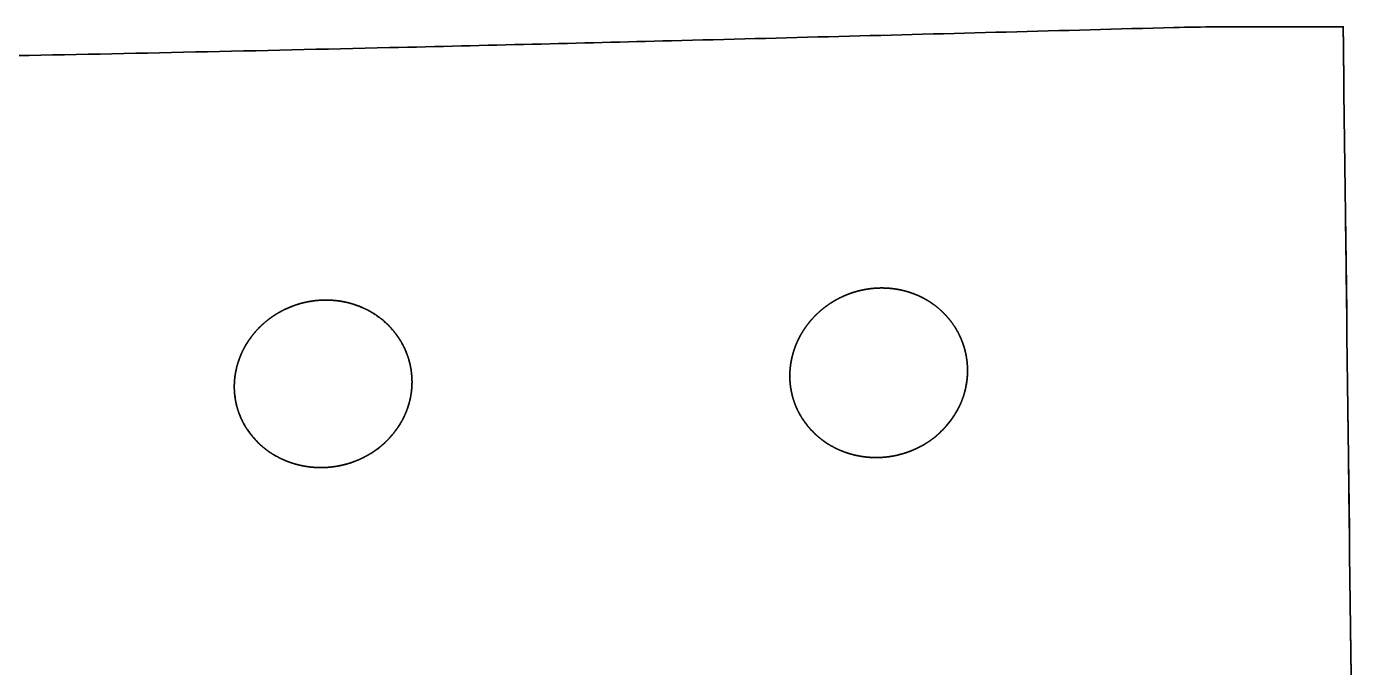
# Model space of a CAD drawing. Header units: millimetres. Extents: x 0 to 2809, y -1128 to 717.
# Drawn here: x 998.1 to 1276.1, y 584 to 717.5 of the extents above; entities that cross this region are included whole.
import ezdxf

# ---------------------------------------------------------------- set-up
doc = ezdxf.new("R2010")
doc.units = ezdxf.units.MM
doc.layers.add('Blocks', color=7, linetype='Continuous')
doc.layers.add('Blocks$Inner', color=7, linetype='Continuous', lineweight=25, true_color=0x007f00)
doc.layers.add('Blocks$Outline', color=7, linetype='Continuous', lineweight=35, true_color=0xff3f3f)

# ---------------------------------------------------------------- blocks, each defined once
blk = doc.blocks.new('Balcony Lounge Bench w Arm Front')
at = {"layer": 'Blocks$Inner'}
for points, knots in [([(1254.629381285144, 717.4568768156678), (1251.616859177531, 717.4530658546391), (1248.823127789259, 717.4608354707452), (1245.810148908564, 717.43745464323), (1242.841448928561, 717.4144027045659), (1239.841674858111, 717.3654716849232), (1236.887120311945, 717.2870996211786)], [691.0616532733974, 691.0616532733974, 691.0616532733974, 691.0616532733974, 699.8823301364711, 699.8823301364711, 699.8823301364711, 708.8279271934485, 708.8279271934485, 708.8279271934485, 708.8279271934485]), ([(1236.887120311945, 717.2870996211786), (1225.267317590544, 716.9788683589504), (1213.644802445135, 716.6649492791003), (1202.013865640885, 716.3547333906972), (1178.782239544533, 715.735103528732), (1155.54465269663, 715.1246707800383), (1132.297271702573, 714.5350357559073), (1113.221652061093, 714.0512097784303), (1093.651998666464, 713.5697254509432), (1073.587414217538, 713.1010478465141), (1046.38177028417, 712.4655661569668), (1019.734923703349, 711.8888048074368), (993.6528505788556, 711.3830053055244), (993.3319271822256, 711.3767817628868), (993.0110012849655, 711.3705671803655), (992.6900729019217, 711.3643615859328), (972.6320522702554, 710.9766934314612), (952.4610228336787, 710.6218490880237), (932.1814940536133, 710.3071765283457), (917.2947819912843, 710.0761830057309), (902.6194123053829, 709.871120916865), (888.1575197986276, 709.692909067111), (874.1797986297861, 709.5206635920731), (860.575750361153, 709.3752683661296), (847.351155835011, 709.2519272835598), (847.1961005933044, 709.2504811385515), (847.041044819005, 709.2490375643683), (846.8859885185047, 709.2475965597696), (823.142221156817, 709.0269355620512), (799.1792883033668, 708.8648461915291), (775.4241437160126, 708.7617412919099), (754.6239236120746, 708.6714617064499), (733.6452264227628, 708.6249975124229), (712.8496366602558, 708.6246625319145)], [708.8279271934485, 708.8279271934485, 708.8279271934485, 708.8279271934485, 743.8933998740797, 743.8933998740797, 743.8933998740797, 813.9692769278035, 813.9692769278035, 813.9692769278035, 872.9392750968688, 872.9392750968688, 872.9392750968688, 953.1527063712934, 953.1527063712934, 953.1527063712934, 954.1182845534078, 954.1182845534078, 954.1182845534078, 1014.774209034223, 1014.774209034223, 1014.774209034223, 1058.878190319889, 1058.878190319889, 1058.878190319889, 1099.736773903261, 1099.736773903261, 1099.736773903261, 1100.202370743432, 1100.202370743432, 1100.202370743432, 1171.701614321663, 1171.701614321663, 1171.701614321663, 1234.280905030845, 1234.280905030845, 1234.280905030845, 1234.280905030845]), ([(1078.279891608865, 643.4381115115502), (1078.279883448486, 643.9881437659387), (1078.252812112976, 644.5400591707767), (1078.141427016981, 645.6614593899649), (1078.055850437671, 646.2242823959095), (1077.716144315782, 647.887348211967), (1077.379341140833, 648.9634486874602), (1076.704417876161, 650.532149452607), (1076.450855822561, 651.0469869415392), (1075.896879194723, 652.0397371172148), (1075.595783059634, 652.5196814749506), (1074.946654701194, 653.4475691101361), (1074.598609746423, 653.8955038198328), (1073.854654557192, 654.7587463964264), (1073.457558706043, 655.17519363049), (1072.200907560004, 656.3671926169518), (1071.292319122444, 657.0701376552897), (1069.82910831636, 657.9910852320972), (1069.324581307792, 658.275668806622), (1068.280027071185, 658.799375347895), (1067.739505865313, 659.0384051607616), (1066.099495624232, 659.6715454827463), (1064.971932553352, 659.9879557019194), (1063.229166809771, 660.305839903478), (1062.638509733322, 660.3855674356491), (1061.444714208741, 660.4899245927008), (1060.846985494853, 660.5141914698652), (1060.248431057142, 660.5109358692753)], [176.8754634274182, 176.8754634274182, 176.8754634274182, 176.8754634274182, 178.6170756157584, 178.6170756157584, 180.4185893586365, 180.4185893586365, 184.0216168443927, 184.0216168443927, 185.8231305872708, 185.8231305872708, 187.6246443301488, 187.6246443301488, 189.4261580730268, 189.4261580730268, 191.227671815905, 191.227671815905, 194.830699301661, 194.830699301661, 196.6322130445391, 196.6322130445391, 198.4337267874172, 198.4337267874172, 202.0367542731735, 202.0367542731735, 203.8382680160516, 203.8382680160516, 205.6397817589298, 205.6397817589298, 205.6397817589298, 205.6397817589298]), ([(1174.798263420187, 627.6938092133896), (1176.03004348357, 627.6868774869436), (1177.254680996233, 627.7956502181696), (1178.472958599974, 628.0211212230279), (1179.079794348814, 628.1334304911725), (1179.680184966939, 628.2740205515438), (1180.274259617727, 628.4429871604807), (1180.869727172256, 628.6123499388596), (1181.463505927568, 628.8120944511102), (1182.03988323058, 629.036962772574), (1183.189583377865, 629.4855077464199), (1184.283756478497, 630.0361685958305), (1185.323194064702, 630.6890702849232), (1185.582944282713, 630.8522271289039), (1185.838375884534, 631.0212849013187), (1186.089519951642, 631.1962526316929), (1186.341717572985, 631.3719543550906), (1186.590304717884, 631.5541643144679), (1186.833169731945, 631.7413195917688), (1187.317040540012, 632.1141974046113), (1187.780500335048, 632.508189736156), (1188.223840751994, 632.9233846628194), (1189.107745447003, 633.7511746206001), (1189.898068483719, 634.6492735363136), (1190.596732892529, 635.6178888906215), (1190.771960112772, 635.8608206528224), (1190.941754621406, 636.1088707272393), (1191.104172298972, 636.3591545776217), (1191.266221882732, 636.6088711995035), (1191.421703673735, 636.861900830645), (1191.570665712803, 637.1182721873411), (1191.866622788693, 637.6276295883581), (1192.135698486407, 638.1480942784583), (1192.378192237164, 638.6797811435572), (1192.620310614133, 639.2106449717285), (1192.834663536061, 639.7499221014805), (1193.021542325532, 640.297752776285), (1193.115387165217, 640.5728566658072), (1193.202104005337, 640.8495759109646), (1193.281733582357, 641.1279476016061), (1193.361579641762, 641.4070760784743), (1193.434662291158, 641.6893711371886), (1193.50004486855, 641.9711034709399), (1193.760274902856, 643.0924299435501), (1193.904308077905, 644.2201145954568), (1193.933959742943, 645.3559103901789), (1193.937759257777, 645.5014493662638), (1193.939659760093, 645.6468973448355), (1193.939659727523, 645.792259909962)], [160.1166928822021, 160.1166928822021, 160.1166928822021, 160.1166928822021, 163.8298102883888, 163.8298102883888, 163.8298102883888, 165.6818500374287, 165.6818500374287, 165.6818500374287, 167.5465877712338, 167.5465877712338, 167.5465877712338, 171.2445516048739, 171.2445516048739, 171.2445516048739, 172.1702139497112, 172.1702139497112, 172.1702139497112, 173.1010978387, 173.1010978387, 173.1010978387, 174.9523542430061, 174.9523542430061, 174.9523542430061, 178.6382448851059, 178.6382448851059, 178.6382448851059, 179.566124225853, 179.566124225853, 179.566124225853, 180.4900787388554, 180.4900787388554, 180.4900787388554, 182.3251522949363, 182.3251522949363, 182.3251522949363, 184.1573988919114, 184.1573988919114, 184.1573988919114, 185.0778152337101, 185.0778152337101, 185.0778152337101, 186.00279614431, 186.00279614431, 186.00279614431, 189.6698171460413, 189.6698171460413, 189.6698171460413, 190.1404799133483, 190.1404799133483, 190.1404799133483, 190.1404799133483]), ([(1041.279876950568, 642.4593719479053), (1041.279877123554, 641.4637839380302), (1041.367735465963, 640.5022390500744), (1041.542316050032, 639.5502065907167), (1041.59215007857, 639.2784489207552), (1041.649369911524, 639.006445990759), (1041.713245962426, 638.7376400778521), (1041.776929514166, 638.4696442481145), (1041.847503412166, 638.2034073457689), (1041.924979355903, 637.9388843301786), (1042.079244175507, 637.4121841273518), (1042.260293182586, 636.8940706862377), (1042.468259963836, 636.3843321095228), (1042.676528897104, 635.8738529407783), (1042.910843927482, 635.3740986795528), (1043.171432897529, 634.8848881247723), (1043.302587454131, 634.6386682122975), (1043.440174497646, 634.3955664179848), (1043.584239754691, 634.1555481154937), (1043.728598794154, 633.9150403601088), (1043.880120383885, 633.6766349330574), (1044.037197936304, 633.4429095998385), (1044.663263674131, 632.511347954427), (1045.381897789797, 631.6442141152656), (1046.196098490429, 630.8411876195823), (1046.604573210294, 630.438318864235), (1047.034154155626, 630.0548032301522), (1047.485341020143, 629.6906123419758), (1047.937190658173, 629.325886473518), (1048.410425053047, 628.9809943520231), (1048.901285478489, 628.6590771024603), (1049.881581680369, 628.0161769200204), (1050.924405663322, 627.468120948186), (1052.032391952733, 627.0163489388942), (1052.587812205096, 626.7898810432125), (1053.163178229202, 626.586974043872), (1053.743099632746, 626.4133674737604), (1054.321727332452, 626.2401481897286), (1054.909480372535, 626.0941724342556), (1055.506626029837, 625.9756416602686), (1056.705633098198, 625.7376440560183), (1057.922803812213, 625.6132762766683), (1059.159492851832, 625.6040924078989)], [117.6202573120237, 117.6202573120237, 117.6202573120237, 117.6202573120237, 120.8611385404677, 120.8611385404677, 120.8611385404677, 121.7892843674778, 121.7892843674778, 121.7892843674778, 122.7126458138396, 122.7126458138396, 122.7126458138396, 124.5506459671174, 124.5506459671174, 124.5506459671174, 126.3912878686567, 126.3912878686567, 126.3912878686567, 127.3179572260615, 127.3179572260615, 127.3179572260615, 128.2482217260997, 128.2482217260997, 128.2482217260997, 131.9430023590497, 131.9430023590497, 131.9430023590497, 133.7989902823188, 133.7989902823188, 133.7989902823188, 135.6605045404432, 135.6605045404432, 135.6605045404432, 139.3674655428131, 139.3674655428131, 139.3674655428131, 141.2369391235951, 141.2369391235951, 141.2369391235951, 143.0937351758631, 143.0937351758631, 143.0937351758631, 146.8167783011729, 146.8167783011729, 146.8167783011729, 146.8167783011729]), ([(1059.159492851832, 625.6040924078989), (1060.395988817003, 625.5949095536707), (1061.625197033642, 625.7010841417214), (1062.847983482323, 625.9236764810485), (1063.456852893105, 626.0345132233415), (1064.059136553929, 626.1735341968706), (1064.654986218015, 626.3408297057322), (1065.252072355823, 626.5084723768341), (1065.847423910513, 626.706389160132), (1066.425034966931, 626.9292630141354), (1067.577094362117, 627.3737903731526), (1068.672426092398, 627.9197010438984), (1069.712178288431, 628.5669394698853), (1069.971978017937, 628.7286629734663), (1070.227382349785, 628.8962195799177), (1070.478430947463, 629.0696156356971), (1070.730476461114, 629.2437002485858), (1070.978959684991, 629.4243003214506), (1071.221526093956, 629.6096800437917), (1071.704745744821, 629.9789773636003), (1072.167239897448, 630.3690336680993), (1072.609379932892, 630.7799144566343), (1073.491178995209, 631.5993704321372), (1074.278075951257, 632.4874487997222), (1074.972776875402, 633.4442840382035), (1075.14697409459, 633.6842117998858), (1075.315781900277, 633.929255800238), (1075.477091852961, 634.1762919455505), (1075.638004725777, 634.422719987775), (1075.792319100739, 634.672336311658), (1075.940096094339, 634.9251698160624), (1076.2337933899, 635.427660187961), (1076.500514021958, 635.940769181434), (1076.740660590443, 636.4646234711254), (1076.980549083135, 636.9879147958127), (1077.192649947483, 637.5191574461423), (1077.377354675526, 638.0585190379788), (1077.470144104918, 638.3294761210636), (1077.555819833975, 638.601943559006), (1077.634434531617, 638.8759632244473), (1077.713235456573, 639.1506320044573), (1077.785308213199, 639.4283779001889), (1077.84972039178, 639.7054591742199), (1078.106142411325, 640.8085074087357), (1078.24708011793, 641.9168064523074), (1078.274840685855, 643.0323437813204), (1078.278208627267, 643.167681947838), (1078.279892508835, 643.302936077016), (1078.279891608865, 643.4381115115502)], [146.8167783011729, 146.8167783011729, 146.8167783011729, 146.8167783011729, 150.5393203340241, 150.5393203340241, 150.5393203340241, 152.395470579808, 152.395470579808, 152.395470579808, 154.2639892154527, 154.2639892154527, 154.2639892154527, 157.9686320086981, 157.9686320086981, 157.9686320086981, 158.8959200888568, 158.8959200888568, 158.8959200888568, 159.8283893875444, 159.8283893875444, 159.8283893875444, 161.6822366159891, 161.6822366159891, 161.6822366159891, 165.3742509612844, 165.3742509612844, 165.3742509612844, 166.3037298344262, 166.3037298344262, 166.3037298344262, 167.2289202189104, 167.2289202189104, 167.2289202189104, 169.0670202138926, 169.0670202138926, 169.0670202138926, 170.9031615338406, 170.9031615338406, 170.9031615338406, 171.8259056668867, 171.8259056668867, 171.8259056668867, 172.7529461500009, 172.7529461500009, 172.7529461500009, 176.428769994122, 176.428769994122, 176.428769994122, 176.8754634274182, 176.8754634274182, 176.8754634274182, 176.8754634274182]), ([(1156.9396096946, 644.6647169446187), (1156.939627117259, 643.6830819226234), (1157.027005846005, 642.712970051587), (1157.200581876325, 641.7528756549655), (1157.25050706014, 641.4767264128095), (1157.30788988066, 641.2003470733544), (1157.37197781022, 640.9273161536985), (1157.435895009956, 640.6550125866124), (1157.50676249091, 640.3845657550737), (1157.584586720994, 640.1159298151288), (1157.739485330636, 639.5812462910726), (1157.921349540433, 639.055596880251), (1158.130256114891, 638.5387704757195), (1158.339376774602, 638.0214144329402), (1158.574630716124, 637.5152846887759), (1158.836170546863, 637.0202029577267), (1158.967771112184, 636.7710897136676), (1159.105802752598, 636.5252267195101), (1159.250300022839, 636.2825796958678), (1159.395139472679, 636.0393580671698), (1159.547211162306, 635.798244895599), (1159.704743237038, 635.5620811035878), (1160.332685609854, 634.6207029608668), (1161.052977088486, 633.7459314794105), (1161.867883215007, 632.9372983041321), (1162.276638207564, 632.5316898091405), (1162.706298516918, 632.1459081827707), (1163.157269761246, 631.7798980148982), (1163.383648763745, 631.5961678597087), (1163.615999292939, 631.4170069066604), (1163.852307499852, 631.2440069471959), (1164.087666408315, 631.0717019639887), (1164.327653507153, 630.9049413386165), (1164.572320012026, 630.7437270506853), (1165.551501190032, 630.0985304535716), (1166.592330602551, 629.549587841444), (1167.696976551026, 629.0979770511331), (1168.250914120836, 628.8715115632222), (1168.824392987335, 628.6689036990683), (1169.402333896945, 628.4957341212212), (1169.979079455999, 628.3229227086304), (1170.564762610622, 628.1775372008742), (1171.15962482027, 628.0597390220282), (1172.354318179041, 627.8231586851689), (1173.566796940348, 627.700739054846), (1174.798263420187, 627.6938092133896)], [131.0514749091318, 131.0514749091318, 131.0514749091318, 131.0514749091318, 134.2559587576637, 134.2559587576637, 134.2559587576637, 135.1807367281119, 135.1807367281119, 135.1807367281119, 136.101024783482, 136.101024783482, 136.101024783482, 137.9321972515999, 137.9321972515999, 137.9321972515999, 139.7652329780848, 139.7652329780848, 139.7652329780848, 140.6878444609303, 140.6878444609303, 140.6878444609303, 141.6144899909772, 141.6144899909772, 141.6144899909772, 145.2948552373726, 145.2948552373726, 145.2948552373726, 147.143207562496, 147.143207562496, 147.143207562496, 148.0727695345335, 148.0727695345335, 148.0727695345335, 148.9972257455386, 148.9972257455386, 148.9972257455386, 152.6906664592433, 152.6906664592433, 152.6906664592433, 154.5537100038592, 154.5537100038592, 154.5537100038592, 156.4045763935336, 156.4045763935336, 156.4045763935336, 160.1166928822021, 160.1166928822021, 160.1166928822021, 160.1166928822021])]:
    blk.add_open_spline(points, degree=3, knots=knots, dxfattribs=at)
for points, degree in [([(1272.153882726205, 717.4482015464091), (1266.311503334298, 717.4655527230498), (1260.470209064308, 717.464236379692), (1254.629381285144, 717.4568768156678)], 3), ([(1272.255139569654, 708.8396092576768), (1272.252255719752, 709.1090895391244), (1272.246516830044, 709.6434580004789), (1272.238041294975, 710.4267743295168), (1272.22974487946, 711.1871242600027), (1272.221673112141, 711.9202199090505), (1272.21387044829, 712.621641953825), (1272.206379407737, 713.2880985647789), (1272.199241993872, 713.9152145890766), (1272.192494450788, 714.4999405941926), (1272.186175907565, 715.0399680640112), (1272.180320420852, 715.5308608945998), (1272.174954389706, 715.9712570197444), (1272.170112041389, 716.3593552614257), (1272.165819108355, 716.6915624403482), (1272.162093659277, 716.9673969430551), (1272.158963687587, 717.1849840188261), (1272.156445079254, 717.342614442452), (1272.155181903934, 717.4071952535378), (1272.153882726205, 717.4482015464091)], 3), ([(1276.126863463836, 392.0728650718956), (1274.191001516745, 550.456237164788), (1272.255139569654, 708.8396092576768)], 2)]:
    blk.add_open_spline(points, degree=degree, dxfattribs=at)
for points, weights, knots in [([(1175.911838042837, 663.0250554148697), (1175.635886465762, 663.022658533723), (1175.359769463005, 663.0143266952873), (1175.083485803971, 663.0000251622114), (1174.753058215701, 662.9829311270291), (1174.42239247538, 662.9572997668823), (1174.091485234605, 662.9230705769122), (1173.483892842078, 662.8602209536165), (1172.881084612075, 662.7688428967823), (1172.28673092516, 662.6503757654747), (1171.098023549692, 662.4134415025059), (1169.937920140777, 662.0684169914223), (1168.806768770726, 661.614005156924), (1168.241193084991, 661.3867992393879), (1167.680412463485, 661.1305359658612), (1167.138331298292, 660.8514721929059), (1166.596250132658, 660.5724084197441), (1166.070685389264, 660.2699545693649), (1165.56130171781, 659.9445917851074), (1164.542534373892, 659.2938662159504), (1163.587384399436, 658.5516032329324), (1162.700758193642, 657.7153042270767), (1161.814131986973, 656.879005220403), (1161.024524998272, 655.9757592881647), (1160.328251060102, 655.0080480626938), (1159.980114090892, 654.5241924497578), (1159.655483070635, 654.0241003627918), (1159.354933016271, 653.5073607508871), (1159.054382961858, 652.990621138899), (1158.777620390535, 652.4557728736203), (1158.531221851176, 651.9158648098264), (1158.03842477244, 650.8360486821675), (1157.6591866879, 649.7253503718997), (1157.392702717434, 648.5838098613642), (1157.326081724817, 648.2984247337881), (1157.266571499058, 648.0110944725609), (1157.214289681986, 647.721783828257), (1157.162007864934, 647.4324731839782), (1157.116861967804, 647.1403536324407), (1157.079409318144, 646.8486803891016), (1157.004504018846, 646.2653339025512), (1156.9600911857, 645.6838139729009), (1156.945239895953, 645.1040389429917), (1156.941485894298, 644.9574876023879), (1156.939607196794, 644.8110469484732), (1156.9396096946, 644.6647169446195)], [1, 0.999999999999818, 0.999999999999808, 1, 0.999999955844792, 0.999999911690813, 0.999999867538293, 0.999999867037767, 0.999999866546795, 0.999999866069489, 0.999999865114877, 0.999999864210524, 0.999999863366176, 0.999999862944001, 0.999999862535204, 0.99999986215083, 0.999999861766455, 0.999999861404778, 0.999999861065965, 0.999999860388337, 0.999999859801383, 0.999999859312367, 0.999999858823351, 0.999999858447897, 0.999999858179231, 0.999999858044898, 0.999999857937402, 0.999999857856704, 0.999999857776006, 0.999999857722355, 0.999999857696002, 0.999999857643296, 0.999999857696804, 0.999999857846894, 0.999999857884417, 0.999999857928024, 0.999999857977661, 0.999999858027298, 0.999999858083149, 0.999999858144472, 0.99999985826712, 0.999999858411431, 0.99999985857551, 0.9999998586169849, 0.9999998586597139, 0.9999998587036817], [87.85062304854529, 87.85062304854529, 87.85062304854529, 87.85062304854529, 89.06796869649581, 89.06796869649581, 89.06796869649581, 90.5271464137539, 90.5271464137539, 90.5271464137539, 93.19925932805602, 93.19925932805602, 93.19925932805602, 98.51075907996629, 98.51075907996629, 98.51075907996629, 101.1847005701213, 101.1847005701213, 101.1847005701213, 103.8374704332546, 103.8374704332546, 103.8374704332546, 109.1515090867855, 109.1515090867855, 109.1515090867855, 114.4594305956411, 114.4594305956411, 114.4594305956411, 117.1076491040727, 117.1076491040727, 117.1076491040727, 119.7738636544702, 119.7738636544702, 119.7738636544702, 125.0657417824357, 125.0657417824357, 125.0657417824357, 126.3927806987444, 126.3927806987444, 126.3927806987444, 127.727664735322, 127.727664735322, 127.727664735322, 130.3816192739315, 130.3816192739315, 130.3816192739315, 131.0514749091318, 131.0514749091318, 131.0514749091318, 131.0514749091318]), ([(1193.939659727525, 645.7922599099564), (1193.939659434144, 646.2257548344675), (1193.923275291317, 646.6599334106871), (1193.89014731037, 647.0948005842147), (1193.86784096431, 647.3876134085463), (1193.837846454045, 647.6810125304052), (1193.800560545927, 647.9714645358139), (1193.763274637835, 648.2619165412406), (1193.718655895271, 648.5502263609), (1193.666829721917, 648.836427495871), (1193.459525028547, 649.981232035896), (1193.13793039424, 651.0925960087671), (1192.701620137859, 652.170216875091), (1192.592542573727, 652.4396220917469), (1192.476230815846, 652.7068996489184), (1192.352544769771, 652.9720060150199), (1192.228858723674, 653.2371123811597), (1192.097997819606, 653.4995116141363), (1191.961216373314, 653.7568901597007), (1191.687653480654, 654.2716472509228), (1191.389208983345, 654.7690859646773), (1191.06650314803, 655.2496243490529), (1190.421091477108, 656.2107011182555), (1189.67934245288, 657.1046643010833), (1188.837683953317, 657.9289821311163), (1187.996025453057, 658.7532999618311), (1187.080107209008, 659.4824453902434), (1186.09636794309, 660.1177223234396), (1185.604498309758, 660.4353607902657), (1185.095280676622, 660.7296183082785), (1184.568357105175, 661.0000307843627), (1184.041433533466, 661.2704432605916), (1183.494630248067, 661.5175792438606), (1182.941393359504, 661.7354720077874), (1181.834919581411, 662.1712575359892), (1180.693523312583, 662.4966564635256), (1179.517580729977, 662.7131860382599), (1178.929609438141, 662.8214508257144), (1178.331780819764, 662.9024035703734), (1177.727394273188, 662.9547234435464), (1177.123007718039, 663.0070433174634), (1176.517820902075, 663.0303444062262), (1175.911838042837, 663.0250554148697)], [0.9999999333197223, 0.9999999333133444, 0.9999999333004645, 0.999999933280681, 0.99999993326736, 0.999999933250875, 0.999999933231341, 0.999999933211808, 0.999999933189211, 0.999999933163521, 0.99999993306076, 0.99999993290895, 0.999999932703207, 0.999999932651771, 0.999999932596946, 0.999999932538587, 0.999999932480228, 0.999999932418428, 0.999999932353728, 0.999999932224327, 0.999999932082749, 0.999999931928867, 0.999999931621102, 0.999999931264416, 0.999999930854958, 0.999999930445501, 0.999999929995708, 0.999999929509075, 0.999999929265759, 0.999999929013069, 0.999999928751057, 0.999999928489046, 0.999999928216611, 0.999999927940855, 0.999999927389345, 0.999999926819855, 0.999999926237017, 0.999999925945598, 0.999999925650256, 0.999999925353386, 0.999999950234058, 0.99999997511602, 1], [190.1404799133483, 190.1404799133483, 190.1404799133483, 190.1404799133483, 191.4929458152341, 191.4929458152341, 191.4929458152341, 192.4096838455204, 192.4096838455204, 192.4096838455204, 193.3213990769518, 193.3213990769518, 193.3213990769518, 196.9570787475152, 196.9570787475152, 196.9570787475152, 197.8715761431239, 197.8715761431239, 197.8715761431239, 198.7889067567143, 198.7889067567143, 198.7889067567143, 200.6100832925806, 200.6100832925806, 200.6100832925806, 204.2598349550535, 204.2598349550535, 204.2598349550535, 207.9149863748407, 207.9149863748407, 207.9149863748407, 209.7392329315421, 209.7392329315421, 209.7392329315421, 211.5775738170427, 211.5775738170427, 211.5775738170427, 215.2279971247452, 215.2279971247452, 215.2279971247452, 217.0634845400542, 217.0634845400542, 217.0634845400542, 218.9020947817832, 218.9020947817832, 218.9020947817832, 218.9020947817832]), ([(1060.248431057142, 660.5109358692753), (1059.990458891215, 660.5095431686154), (1059.732332543904, 660.5030325303119), (1059.474051626352, 660.4913742430035), (1058.874856029874, 660.4643420818029), (1058.272811462255, 660.4093235948749), (1057.081055709383, 660.2449682371953), (1056.492014601765, 660.1359660196795), (1054.747080328663, 659.7312396788002), (1053.611259515794, 659.3572356569202), (1051.951231280513, 658.6357789957474), (1051.409544350561, 658.370144597764), (1050.362062670571, 657.7955519214593), (1049.85432903485, 657.485870740049), (1048.870486135664, 656.8222855532003), (1048.394468696213, 656.4683905610655), (1047.47413934756, 655.7151226868555), (1047.028361023335, 655.313945020971), (1045.762497796903, 654.0619640533187), (1045.012444177511, 653.1631519394723), (1044.024267144792, 651.7211972674559), (1043.717831545833, 651.2245389376221), (1043.152736302884, 650.1990379357812), (1042.897260272333, 649.6754978542922), (1042.215372779843, 648.086149804949), (1041.870875378903, 646.9965683056143), (1041.519631180163, 645.3168017356111), (1041.430274487011, 644.7463751118448), (1041.311448755292, 643.6120059191999), (1041.281440637613, 643.0464065556444), (1041.279876950568, 642.4593719479053)], [1, 0.999999999998829, 0.999999999998811, 1, 1, 1, 1, 1, 1, 1, 1, 1, 1, 1, 1, 1, 1, 1, 1, 1, 1, 1, 1, 1, 1, 1, 1, 1, 1, 1, 1], [88.0196105017095, 88.0196105017095, 88.0196105017095, 88.0196105017095, 88.79951766256005, 88.79951766256005, 88.79951766256005, 90.60081389065151, 90.60081389065151, 92.40211011874295, 92.40211011874295, 96.00470257492582, 96.00470257492582, 97.80599880301716, 97.80599880301716, 99.6072950311085, 99.6072950311085, 101.4085912591998, 101.4085912591998, 103.2098874872913, 103.2098874872913, 106.8124799434742, 106.8124799434742, 108.6137761715657, 108.6137761715657, 110.4150723996574, 110.4150723996574, 114.0176648558407, 114.0176648558407, 115.8189610839322, 115.8189610839322, 117.6202573120237, 117.6202573120237, 117.6202573120237, 117.6202573120237])]:
    blk.add_rational_spline(points, weights, degree=3, knots=knots, dxfattribs=at)
at = {"layer": 'Blocks$Outline'}
blk.add_open_spline([(1274.237480637985, 546.6535280076241), (1273.576700281872, 600.7155550909774), (1272.915919925767, 654.7775821743198), (1272.255139569654, 708.8396092576768), (1272.252255719752, 709.1090895391244), (1272.246516830044, 709.6434580004789), (1272.238041294975, 710.4267743295168), (1272.22974487946, 711.1871242600027), (1272.221673112141, 711.9202199090505), (1272.21387044829, 712.621641953825), (1272.206379407737, 713.2880985647789), (1272.199241993872, 713.9152145890766), (1272.192494450788, 714.4999405941926), (1272.186175907565, 715.0399680640112), (1272.180320420852, 715.5308608945998), (1272.174954389706, 715.9712570197444), (1272.170112041389, 716.3593552614257), (1272.165819108355, 716.6915624403482), (1272.162093659277, 716.9673969430551), (1272.158963687587, 717.1849840188261), (1272.156445079254, 717.342614442452), (1272.155181903934, 717.4071952535378), (1272.153882726205, 717.4482015464091), (1266.311503334298, 717.4655527230498), (1260.470209064308, 717.464236379692), (1254.629381285144, 717.4568768156678), (1251.616859177531, 717.4530658546391), (1248.823127789259, 717.4608354707452), (1245.810148908564, 717.43745464323), (1242.841448928561, 717.4144027045659), (1239.841674858111, 717.3654716849232), (1236.887120311945, 717.2870996211786), (1225.267317590544, 716.9788683589504), (1213.644802445135, 716.6649492791003), (1202.013865640885, 716.3547333906972), (1178.782239544533, 715.735103528732), (1155.54465269663, 715.1246707800383), (1132.297271702573, 714.5350357559073), (1113.221652061093, 714.0512097784303), (1093.651998666464, 713.5697254509432), (1073.587414217538, 713.1010478465141), (1046.38177028417, 712.4655661569668), (1019.734923703349, 711.8888048074368), (993.6528505788556, 711.3830053055244), (993.3319271822256, 711.3767817628868), (993.0110012849655, 711.3705671803655), (992.6900729019217, 711.3643615859328), (972.6320522702554, 710.9766934314612), (952.4610228336787, 710.6218490880237), (932.1814940536133, 710.3071765283457), (917.2947819912843, 710.0761830057309), (902.6194123053829, 709.871120916865), (888.1575197986276, 709.692909067111), (874.1797986297861, 709.5206635920731), (860.575750361153, 709.3752683661296), (847.351155835011, 709.2519272835598), (847.1961005933044, 709.2504811385515), (847.041044819005, 709.2490375643683), (846.8859885185047, 709.2475965597696), (823.142221156817, 709.0269355620512), (799.1792883033668, 708.8648461915291), (775.4241437160126, 708.7617412919099), (754.6239236120746, 708.6714617064499), (733.6452264227628, 708.6249975124229), (712.8496366602558, 708.6246625319145), (692.0540468977488, 708.6249975124229), (671.0753497084406, 708.6714617064499), (650.2751296044989, 708.7617412919099), (626.5199850171448, 708.8648461915291), (602.5570521636946, 709.0269355620512), (578.8132848020068, 709.2475965597696), (578.6582285015065, 709.2490375643683), (578.5031727272071, 709.2504811385515), (578.3481174855006, 709.2519272835598), (565.1235229593585, 709.3752683661296), (551.5194746907255, 709.5206635920731), (537.541753521884, 709.692909067111), (523.0798610151287, 709.871120916865), (508.4044913292273, 710.0761830057309), (493.5177792668983, 710.3071765283457), (473.2382504868328, 710.6218490880237), (453.0672210502562, 710.9766934314612), (433.0092004185935, 711.3643615859328), (432.6882720355461, 711.3705671803655), (432.3673461382859, 711.3767817628868), (432.046422741656, 711.3830053055244), (405.9643496171666, 711.8888048074368), (379.3175030363418, 712.4655661569668), (352.1118591029735, 713.1010478465141), (332.0472746540472, 713.5697254509432), (312.4776212594188, 714.0512097784303), (293.402001617942, 714.5350357559073), (270.1546206238818, 715.1246707800383), (246.9170337759788, 715.735103528732), (223.6854076796262, 716.3547333906972), (212.0544708753769, 716.6649492791003), (200.4319557299677, 716.9788683589504), (188.8121530085664, 717.2870996211786), (185.8575984624003, 717.3654716849232), (182.857824391951, 717.4144027045659), (179.8891244119477, 717.43745464323), (176.8761455312524, 717.4608354707452), (174.0824141429803, 717.4530658546391), (171.069892035368, 717.4568768156678), (165.2290642562039, 717.464236379692), (159.3877699862169, 717.4655527230498), (153.5453905943104, 717.4482015464091), (153.5440914165774, 717.4071952535378), (153.5428282412577, 717.342614442452), (153.5403096329246, 717.1849840188261), (153.5371796612344, 716.9673969430551), (153.5334542121564, 716.6915624403482), (153.5291612791225, 716.3593552614257), (153.5243189308057, 715.9712570197444), (153.5189528996634, 715.5308608945998), (153.5130974129497, 715.0399680640112), (153.506778869727, 714.4999405941926), (153.5000313266428, 713.9152145890766), (153.4928939127749, 713.2880985647789), (153.4854028722257, 712.621641953825), (153.4776002083709, 711.9202199090505), (153.4695284410518, 711.1871242600027), (153.4612320255364, 710.4267743295168), (153.4527564904711, 709.6434580004789), (153.4470176007599, 709.1090895391244), (153.4441337508579, 708.8396092576768), (152.7833533947487, 654.7775821743235), (152.1225730386395, 600.7155550909702), (151.4617926825267, 546.6535280076168)], degree=3, knots=[489.1435868576591, 489.1435868576591, 489.1435868576591, 489.1435868576591, 656.5378790012626, 656.5378790012626, 656.5378790012626, 657.5378790012626, 658.5378790012626, 659.5378790012626, 660.5378790012626, 661.5378790012626, 662.5378790012626, 663.5378790012626, 664.5378790012626, 665.5378790012626, 666.5378790012626, 667.5378790012626, 668.5378790012626, 669.5378790012626, 670.5378790012626, 671.5378790012626, 672.5378790012626, 673.5378790012626, 673.5378790012626, 673.5378790012626, 691.0616532733974, 691.0616532733974, 691.0616532733974, 699.8823301364711, 699.8823301364711, 699.8823301364711, 708.8279271934485, 708.8279271934485, 708.8279271934485, 743.8933998740797, 743.8933998740797, 743.8933998740797, 813.9692769278035, 813.9692769278035, 813.9692769278035, 872.9392750968688, 872.9392750968688, 872.9392750968688, 953.1527063712934, 953.1527063712934, 953.1527063712934, 954.1182845534078, 954.1182845534078, 954.1182845534078, 1014.774209034223, 1014.774209034223, 1014.774209034223, 1058.878190319889, 1058.878190319889, 1058.878190319889, 1099.736773903261, 1099.736773903261, 1099.736773903261, 1100.202370743432, 1100.202370743432, 1100.202370743432, 1171.701614321663, 1171.701614321663, 1171.701614321663, 1234.280905030845, 1234.280905030845, 1234.280905030845, 1296.860195740027, 1296.860195740027, 1296.860195740027, 1368.359439318258, 1368.359439318258, 1368.359439318258, 1368.825036158428, 1368.825036158428, 1368.825036158428, 1409.683619741801, 1409.683619741801, 1409.683619741801, 1453.787601027467, 1453.787601027467, 1453.787601027467, 1514.443525508282, 1514.443525508282, 1514.443525508282, 1515.409103690396, 1515.409103690396, 1515.409103690396, 1595.622534964821, 1595.622534964821, 1595.622534964821, 1654.592533133886, 1654.592533133886, 1654.592533133886, 1724.66841018761, 1724.66841018761, 1724.66841018761, 1759.733882868241, 1759.733882868241, 1759.733882868241, 1768.679479925219, 1768.679479925219, 1768.679479925219, 1777.500156788293, 1777.500156788293, 1777.500156788293, 1795.023931060427, 1795.023931060427, 1795.023931060427, 1796.023931060427, 1797.023931060427, 1798.023931060427, 1799.023931060427, 1800.023931060427, 1801.023931060427, 1802.023931060427, 1803.023931060427, 1804.023931060427, 1805.023931060427, 1806.023931060427, 1807.023931060427, 1808.023931060427, 1809.023931060427, 1810.023931060427, 1811.023931060427, 1812.023931060427, 1812.023931060427, 1812.023931060427, 1979.418223204042, 1979.418223204042, 1979.418223204042, 1979.418223204042], dxfattribs=at)
for points, weights, knots in [([(1175.911838042837, 663.0250554148661), (1176.517820902075, 663.0303444062262), (1177.123007718039, 663.0070433174634), (1177.727394273188, 662.9547234435464), (1178.331780819764, 662.9024035703734), (1178.929609438141, 662.8214508257144), (1179.517580729977, 662.7131860382599), (1180.693523312583, 662.4966564635256), (1181.834919581411, 662.1712575359892), (1182.941393359504, 661.7354720077874), (1183.494630248067, 661.5175792438606), (1184.041433533466, 661.2704432605916), (1184.568357105175, 661.0000307843627), (1185.095280676622, 660.7296183082785), (1185.604498309758, 660.4353607902657), (1186.09636794309, 660.1177223234396), (1187.080107209008, 659.4824453902434), (1187.996025453057, 658.7532999618311), (1188.837683953317, 657.9289821311163), (1189.67934245288, 657.1046643010833), (1190.421091477108, 656.2107011182555), (1191.06650314803, 655.2496243490529), (1191.389208983345, 654.7690859646773), (1191.687653480654, 654.2716472509228), (1191.961216373314, 653.7568901597007), (1192.097997819606, 653.4995116141363), (1192.228858723674, 653.2371123811597), (1192.352544769771, 652.9720060150199), (1192.476230815846, 652.7068996489184), (1192.592542573727, 652.4396220917469), (1192.701620137859, 652.170216875091), (1193.13793039424, 651.0925960087671), (1193.459525028547, 649.981232035896), (1193.666829721917, 648.836427495871), (1193.718655895271, 648.5502263609), (1193.763274637835, 648.2619165412406), (1193.800560545927, 647.9714645358139), (1193.837846454045, 647.6810125304052), (1193.86784096431, 647.3876134085463), (1193.89014731037, 647.0948005842147), (1193.923275291317, 646.6599334106871), (1193.939659434144, 646.2257548344675), (1193.939659727521, 645.7922599099601), (1193.939659760092, 645.6468973448323), (1193.937759257776, 645.501449366261), (1193.933959742943, 645.3559103901777), (1193.904308077904, 644.2201145954558), (1193.760274902854, 643.0924299435482), (1193.500044868549, 641.9711034709389), (1193.434662291156, 641.6893711371881), (1193.361579641762, 641.4070760784733), (1193.281733582355, 641.1279476016047), (1193.202104005337, 640.8495759109622), (1193.115387165215, 640.5728566658049), (1193.02154232553, 640.297752776285), (1192.834663536059, 639.7499221014799), (1192.620310614131, 639.2106449717265), (1192.378192237162, 638.6797811435547), (1192.135698486407, 638.1480942784585), (1191.866622788694, 637.6276295883563), (1191.570665712801, 637.1182721873392), (1191.421703673733, 636.8619008306432), (1191.266221882729, 636.6088711995026), (1191.104172298969, 636.3591545776205), (1190.941754621404, 636.1088707272365), (1190.771960112772, 635.8608206528215), (1190.596732892526, 635.6178888906182), (1189.898068483717, 634.6492735363114), (1189.107745447003, 633.7511746205971), (1188.223840751994, 632.9233846628183), (1187.780500335047, 632.5081897361547), (1187.317040540013, 632.1141974046083), (1186.833169731942, 631.7413195917677), (1186.590304717883, 631.5541643144655), (1186.341717572983, 631.3719543550892), (1186.089519951641, 631.19625263169), (1185.838375884533, 631.0212849013159), (1185.582944282712, 630.8522271289024), (1185.323194064702, 630.6890702849199), (1184.283756478494, 630.0361685958272), (1183.189583377862, 629.4855077464165), (1182.039883230578, 629.036962772573), (1181.463505927568, 628.812094451107), (1180.869727172255, 628.6123499388596), (1180.274259617725, 628.4429871604799), (1179.680184966938, 628.2740205515431), (1179.079794348815, 628.1334304911722), (1178.472958599972, 628.0211212230258), (1177.254680996232, 627.7956502181688), (1176.030043483568, 627.6868774869403), (1174.798263420184, 627.6938092133865), (1173.566796940347, 627.700739054843), (1172.354318179039, 627.8231586851688), (1171.159624820269, 628.0597390220255), (1170.564762610621, 628.1775372008719), (1169.979079455998, 628.3229227086272), (1169.402333896944, 628.4957341212196), (1168.824392987334, 628.6689036990668), (1168.250914120833, 628.8715115632191), (1167.696976551023, 629.0979770511332), (1166.592330602548, 629.5495878414425), (1165.551501190031, 630.0985304535684), (1164.572320012025, 630.7437270506848), (1164.327653507153, 630.9049413386157), (1164.087666408313, 631.0717019639862), (1163.85230749985, 631.2440069471941), (1163.615999292936, 631.4170069066582), (1163.383648763744, 631.5961678597058), (1163.157269761243, 631.7798980148975), (1162.706298516915, 632.1459081827684), (1162.276638207561, 632.5316898091381), (1161.867883215008, 632.9372983041311), (1161.052977088485, 633.7459314794072), (1160.332685609852, 634.6207029608657), (1159.704743237038, 635.5620811035849), (1159.547211162305, 635.7982448955984), (1159.395139472677, 636.0393580671667), (1159.250300022838, 636.2825796958647), (1159.105802752598, 636.5252267195087), (1158.967771112184, 636.7710897136677), (1158.836170546864, 637.0202029577267), (1158.574630716122, 637.5152846887735), (1158.3393767746, 638.0214144329371), (1158.130256114889, 638.5387704757185), (1157.921349540431, 639.0555968802496), (1157.739485330636, 639.5812462910698), (1157.584586720993, 640.1159298151265), (1157.506762490908, 640.3845657550708), (1157.435895009954, 640.6550125866095), (1157.37197781022, 640.9273161536956), (1157.307889880657, 641.2003470733529), (1157.250507060138, 641.4767264128071), (1157.200581876323, 641.7528756549649), (1157.027005846005, 642.7129700515848), (1156.939627117257, 643.6830819226216), (1156.939609694601, 644.6647169446217), (1156.939607196795, 644.8110469484743), (1156.941485894297, 644.9574876023871), (1156.945239895952, 645.104038942995), (1156.960091185701, 645.6838139729031), (1157.004504018843, 646.2653339025528), (1157.079409318144, 646.8486803891046), (1157.116861967804, 647.1403536324389), (1157.162007864934, 647.4324731839783), (1157.214289681984, 647.7217838282542), (1157.266571499055, 648.0110944725658), (1157.326081724816, 648.2984247337924), (1157.392702717435, 648.5838098613636), (1157.659186687898, 649.7253503718978), (1158.038424772441, 650.8360486821666), (1158.531221851179, 651.9158648098277), (1158.777620390536, 652.4557728736193), (1159.054382961861, 652.9906211388945), (1159.354933016269, 653.5073607508847), (1159.655483070635, 654.0241003627948), (1159.980114090891, 654.5241924497643), (1160.328251060103, 655.0080480626928), (1161.02452499827, 655.9757592881671), (1161.814131986974, 656.8790052203987), (1162.700758193643, 657.7153042270734), (1163.587384399438, 658.5516032329373), (1164.542534373896, 659.2938662159517), (1165.56130171781, 659.9445917851136), (1166.070685389264, 660.2699545693664), (1166.596250132657, 660.5724084197404), (1167.138331298293, 660.8514721929107), (1167.680412463485, 661.1305359658598), (1168.241193084992, 661.38679923939), (1168.806768770727, 661.6140051569222), (1169.937920140776, 662.0684169914199), (1171.098023549691, 662.4134415025052), (1172.286730925164, 662.6503757654717), (1172.881084612074, 662.7688428967837), (1173.483892842078, 662.8602209536135), (1174.091485234605, 662.9230705769126), (1174.422392475379, 662.9572997668803), (1174.7530582157, 662.9829311270297), (1175.083485803969, 663.0000251622113), (1175.359769463008, 663.0143266952787), (1175.635886465765, 663.0226585337184), (1175.911838042836, 663.0250554148682)], [1, 0.99999997511602, 0.999999950234058, 0.999999925353386, 0.999999925650256, 0.999999925945598, 0.999999926237017, 0.999999926819855, 0.999999927389345, 0.999999927940855, 0.999999928216611, 0.999999928489046, 0.999999928751057, 0.999999929013069, 0.999999929265759, 0.999999929509075, 0.999999929995708, 0.999999930445501, 0.999999930854958, 0.999999931264416, 0.999999931621102, 0.999999931928867, 0.999999932082749, 0.999999932224327, 0.999999932353728, 0.999999932418428, 0.999999932480228, 0.999999932538587, 0.999999932596946, 0.999999932651771, 0.999999932703207, 0.99999993290895, 0.99999993306076, 0.999999933163521, 0.999999933189211, 0.999999933211808, 0.999999933231341, 0.999999933250875, 0.99999993326736, 0.999999933280681, 0.9999999333004645, 0.9999999333133444, 0.9999999333197223, 0.9999999333197223, 0.9999999333197223, 0.9999999333197223, 0.9999999333197223, 0.9999999333197223, 0.9999999333197223, 0.9999999333197223, 0.9999999333197223, 0.9999999333197223, 0.9999999333197223, 0.9999999333197223, 0.9999999333197223, 0.9999999333197223, 0.9999999333197223, 0.9999999333197223, 0.9999999333197223, 0.9999999333197223, 0.9999999333197223, 0.9999999333197223, 0.9999999333197223, 0.9999999333197223, 0.9999999333197223, 0.9999999333197223, 0.9999999333197223, 0.9999999333197223, 0.9999999333197223, 0.9999999333197223, 0.9999999333197223, 0.9999999333197223, 0.9999999333197223, 0.9999999333197223, 0.9999999333197223, 0.9999999333197223, 0.9999999333197223, 0.9999999333197223, 0.9999999333197223, 0.9999999333197223, 0.9999999333197223, 0.9999999333197223, 0.9999999333197223, 0.9999999333197223, 0.9999999333197223, 0.9999999333197223, 0.9999999333197223, 0.9999999333197223, 0.9999999333197223, 0.9999999333197223, 0.9999999333197223, 0.9999999333197223, 0.9999999333197223, 0.9999999333197223, 0.9999999333197223, 0.9999999333197223, 0.9999999333197223, 0.9999999333197223, 0.9999999333197223, 0.9999999333197223, 0.9999999333197223, 0.9999999333197223, 0.9999999333197223, 0.9999999333197223, 0.9999999333197223, 0.9999999333197223, 0.9999999333197223, 0.9999999333197223, 0.9999999333197223, 0.9999999333197223, 0.9999999333197223, 0.9999999333197223, 0.9999999333197223, 0.9999999333197223, 0.9999999333197223, 0.9999999333197223, 0.9999999333197223, 0.9999999333197223, 0.9999999333197223, 0.9999999333197223, 0.9999999333197223, 0.9999999333197223, 0.9999999333197223, 0.9999999333197223, 0.9999999333197223, 0.9999999333197223, 0.9999999333197223, 0.9999999333197223, 0.9999999333197223, 0.9999999333197223, 0.9999999333197223, 0.9999999333197223, 0.9999999333197223, 0.9999999333197223, 0.9999999333197223, 0.9999999333197223, 0.9999999332757544, 0.9999999332330255, 0.9999999331915506, 0.9999999330274716, 0.9999999328831606, 0.9999999327605126, 0.9999999326991895, 0.9999999326433385, 0.9999999325937016, 0.9999999325440646, 0.9999999325004575, 0.9999999324629345, 0.9999999323128445, 0.9999999322593365, 0.9999999323120424, 0.9999999323383955, 0.9999999323920464, 0.9999999324727444, 0.9999999325534425, 0.9999999326609386, 0.9999999327952716, 0.9999999330639375, 0.9999999334393915, 0.9999999339284076, 0.9999999344174236, 0.9999999350043777, 0.9999999356820057, 0.9999999360208188, 0.9999999363824957, 0.9999999367668708, 0.9999999371512449, 0.9999999375600419, 0.9999999379822169, 0.999999938826565, 0.999999939730918, 0.9999999406855301, 0.9999999411628361, 0.9999999416538082, 0.9999999421543342, 0.9999999863068576, 1.00000003046084, 1.000000074616051, 1.000000074615859, 1.000000074615869, 1.000000074616051], [-218.9020947817832, -218.9020947817832, -218.9020947817832, -218.9020947817832, -217.0634845400542, -217.0634845400542, -217.0634845400542, -215.2279971247452, -215.2279971247452, -215.2279971247452, -211.5775738170427, -211.5775738170427, -211.5775738170427, -209.7392329315421, -209.7392329315421, -209.7392329315421, -207.9149863748407, -207.9149863748407, -207.9149863748407, -204.2598349550535, -204.2598349550535, -204.2598349550535, -200.6100832925806, -200.6100832925806, -200.6100832925806, -198.7889067567143, -198.7889067567143, -198.7889067567143, -197.8715761431239, -197.8715761431239, -197.8715761431239, -196.9570787475152, -196.9570787475152, -196.9570787475152, -193.3213990769518, -193.3213990769518, -193.3213990769518, -192.4096838455204, -192.4096838455204, -192.4096838455204, -191.4929458152341, -191.4929458152341, -191.4929458152341, -190.1404799133483, -190.1404799133483, -190.1404799133483, -189.6698171460413, -189.6698171460413, -189.6698171460413, -186.00279614431, -186.00279614431, -186.00279614431, -185.0778152337101, -185.0778152337101, -185.0778152337101, -184.1573988919114, -184.1573988919114, -184.1573988919114, -182.3251522949363, -182.3251522949363, -182.3251522949363, -180.4900787388554, -180.4900787388554, -180.4900787388554, -179.566124225853, -179.566124225853, -179.566124225853, -178.6382448851059, -178.6382448851059, -178.6382448851059, -174.9523542430061, -174.9523542430061, -174.9523542430061, -173.1010978387, -173.1010978387, -173.1010978387, -172.1702139497112, -172.1702139497112, -172.1702139497112, -171.2445516048739, -171.2445516048739, -171.2445516048739, -167.5465877712338, -167.5465877712338, -167.5465877712338, -165.6818500374287, -165.6818500374287, -165.6818500374287, -163.8298102883888, -163.8298102883888, -163.8298102883888, -160.1166928822021, -160.1166928822021, -160.1166928822021, -156.4045763935336, -156.4045763935336, -156.4045763935336, -154.5537100038592, -154.5537100038592, -154.5537100038592, -152.6906664592433, -152.6906664592433, -152.6906664592433, -148.9972257455386, -148.9972257455386, -148.9972257455386, -148.0727695345335, -148.0727695345335, -148.0727695345335, -147.143207562496, -147.143207562496, -147.143207562496, -145.2948552373726, -145.2948552373726, -145.2948552373726, -141.6144899909772, -141.6144899909772, -141.6144899909772, -140.6878444609303, -140.6878444609303, -140.6878444609303, -139.7652329780848, -139.7652329780848, -139.7652329780848, -137.9321972515999, -137.9321972515999, -137.9321972515999, -136.101024783482, -136.101024783482, -136.101024783482, -135.1807367281119, -135.1807367281119, -135.1807367281119, -134.2559587576637, -134.2559587576637, -134.2559587576637, -131.0514749091318, -131.0514749091318, -131.0514749091318, -130.3816192739315, -130.3816192739315, -130.3816192739315, -127.727664735322, -127.727664735322, -127.727664735322, -126.3927806987444, -126.3927806987444, -126.3927806987444, -125.0657417824357, -125.0657417824357, -125.0657417824357, -119.7738636544702, -119.7738636544702, -119.7738636544702, -117.1076491040727, -117.1076491040727, -117.1076491040727, -114.4594305956411, -114.4594305956411, -114.4594305956411, -109.1515090867855, -109.1515090867855, -109.1515090867855, -103.8374704332546, -103.8374704332546, -103.8374704332546, -101.1847005701213, -101.1847005701213, -101.1847005701213, -98.51075907996629, -98.51075907996629, -98.51075907996629, -93.19925932805602, -93.19925932805602, -93.19925932805602, -90.5271464137539, -90.5271464137539, -90.5271464137539, -89.06796869649581, -89.06796869649581, -89.06796869649581, -87.85062304854529, -87.85062304854529, -87.85062304854529, -87.85062304854529]), ([(1060.248431057142, 660.5109358692716), (1060.846985494853, 660.5141914698652), (1061.444714208741, 660.4899245927008), (1062.638509733322, 660.3855674356491), (1063.229166809771, 660.305839903478), (1064.971932553352, 659.9879557019194), (1066.099495624232, 659.6715454827463), (1067.739505865313, 659.0384051607616), (1068.280027071185, 658.799375347895), (1069.324581307792, 658.275668806622), (1069.82910831636, 657.9910852320972), (1071.292319122444, 657.0701376552897), (1072.200907560004, 656.3671926169518), (1073.457558706043, 655.17519363049), (1073.854654557192, 654.7587463964264), (1074.598609746423, 653.8955038198328), (1074.946654701194, 653.4475691101361), (1075.595783059634, 652.5196814749506), (1075.896879194723, 652.0397371172148), (1076.450855822561, 651.0469869415392), (1076.704417876161, 650.532149452607), (1077.379341140833, 648.9634486874602), (1077.716144315782, 647.887348211967), (1078.055850437671, 646.2242823959095), (1078.141427016981, 645.6614593899649), (1078.252812112976, 644.5400591707767), (1078.279883448486, 643.9881437659387), (1078.279891608865, 643.4381115115502), (1078.279892508835, 643.302936077016), (1078.278208627267, 643.167681947838), (1078.274840685855, 643.0323437813204), (1078.24708011793, 641.9168064523074), (1078.106142411325, 640.8085074087357), (1077.84972039178, 639.7054591742199), (1077.785308213199, 639.4283779001889), (1077.713235456573, 639.1506320044573), (1077.634434531617, 638.8759632244473), (1077.555819833975, 638.601943559006), (1077.470144104918, 638.3294761210636), (1077.377354675526, 638.0585190379788), (1077.192649947483, 637.5191574461423), (1076.980549083135, 636.9879147958127), (1076.740660590443, 636.4646234711254), (1076.500514021958, 635.940769181434), (1076.2337933899, 635.427660187961), (1075.940096094339, 634.9251698160624), (1075.792319100739, 634.672336311658), (1075.638004725777, 634.422719987775), (1075.477091852961, 634.1762919455505), (1075.315781900277, 633.929255800238), (1075.14697409459, 633.6842117998858), (1074.972776875402, 633.4442840382035), (1074.278075951257, 632.4874487997222), (1073.491178995209, 631.5993704321372), (1072.609379932892, 630.7799144566343), (1072.167239897448, 630.3690336680993), (1071.704745744821, 629.9789773636003), (1071.221526093956, 629.6096800437917), (1070.978959684991, 629.4243003214506), (1070.730476461114, 629.2437002485858), (1070.478430947463, 629.0696156356971), (1070.227382349785, 628.8962195799177), (1069.971978017937, 628.7286629734663), (1069.712178288431, 628.5669394698853), (1068.672426092398, 627.9197010438984), (1067.577094362117, 627.3737903731526), (1066.425034966931, 626.9292630141354), (1065.847423910513, 626.706389160132), (1065.252072355823, 626.5084723768341), (1064.654986218015, 626.3408297057322), (1064.059136553929, 626.1735341968706), (1063.456852893105, 626.0345132233415), (1062.847983482323, 625.9236764810485), (1061.625197033642, 625.7010841417214), (1060.395988817003, 625.5949095536707), (1059.159492851832, 625.6040924078989), (1057.922803812213, 625.6132762766683), (1056.705633098198, 625.7376440560183), (1055.506626029837, 625.9756416602686), (1054.909480372535, 626.0941724342556), (1054.321727332452, 626.2401481897286), (1053.743099632746, 626.4133674737604), (1053.163178229202, 626.586974043872), (1052.587812205096, 626.7898810432125), (1052.032391952733, 627.0163489388942), (1050.924405663322, 627.468120948186), (1049.881581680369, 628.0161769200204), (1048.901285478489, 628.6590771024603), (1048.410425053047, 628.9809943520231), (1047.937190658173, 629.325886473518), (1047.485341020143, 629.6906123419758), (1047.034154155626, 630.0548032301522), (1046.604573210294, 630.438318864235), (1046.196098490429, 630.8411876195823), (1045.381897789797, 631.6442141152656), (1044.663263674131, 632.511347954427), (1044.037197936304, 633.4429095998385), (1043.880120383885, 633.6766349330574), (1043.728598794154, 633.9150403601088), (1043.584239754691, 634.1555481154937), (1043.440174497646, 634.3955664179848), (1043.302587454131, 634.6386682122975), (1043.171432897529, 634.8848881247723), (1042.910843927482, 635.3740986795528), (1042.676528897104, 635.8738529407783), (1042.468259963836, 636.3843321095228), (1042.260293182586, 636.8940706862377), (1042.079244175507, 637.4121841273518), (1041.924979355903, 637.9388843301786), (1041.847503412166, 638.2034073457689), (1041.776929514166, 638.4696442481145), (1041.713245962426, 638.7376400778521), (1041.649369911524, 639.006445990759), (1041.59215007857, 639.2784489207552), (1041.542316050032, 639.5502065907167), (1041.367735465963, 640.5022390500744), (1041.279877123554, 641.4637839380302), (1041.279876950568, 642.4593719479053), (1041.281440637613, 643.0464065556444), (1041.311448755292, 643.6120059191999), (1041.430274487011, 644.7463751118448), (1041.519631180163, 645.3168017356111), (1041.870875378903, 646.9965683056143), (1042.215372779843, 648.086149804949), (1042.897260272333, 649.6754978542922), (1043.152736302884, 650.1990379357812), (1043.717831545833, 651.2245389376221), (1044.024267144792, 651.7211972674559), (1045.012444177511, 653.1631519394723), (1045.762497796903, 654.0619640533187), (1047.028361023335, 655.313945020971), (1047.47413934756, 655.7151226868555), (1048.394468696213, 656.4683905610655), (1048.870486135664, 656.8222855532003), (1049.85432903485, 657.485870740049), (1050.362062670571, 657.7955519214593), (1051.409544350561, 658.370144597764), (1051.951231280513, 658.6357789957474), (1053.611259515794, 659.3572356569202), (1054.747080328663, 659.7312396788002), (1056.492014601765, 660.1359660196795), (1057.081055709383, 660.2449682371953), (1058.272811462255, 660.4093235948749), (1058.874856029874, 660.4643420818029), (1059.474051626352, 660.4913742430035), (1059.732332543904, 660.5030325303119), (1059.990458891215, 660.5095431686154), (1060.248431057142, 660.5109358692716)], [1, 1, 1, 1, 1, 1, 1, 1, 1, 1, 1, 1, 1, 1, 1, 1, 1, 1, 1, 1, 1, 1, 1, 1, 1, 1, 1, 1, 1, 1, 1, 1, 1, 1, 1, 1, 1, 1, 1, 1, 1, 1, 1, 1, 1, 1, 1, 1, 1, 1, 1, 1, 1, 1, 1, 1, 1, 1, 1, 1, 1, 1, 1, 1, 1, 1, 1, 1, 1, 1, 1, 1, 1, 1, 1, 1, 1, 1, 1, 1, 1, 1, 1, 1, 1, 1, 1, 1, 1, 1, 1, 1, 1, 1, 1, 1, 1, 1, 1, 1, 1, 1, 1, 1, 1, 1, 1, 1, 1, 1, 1, 1, 1, 1, 1, 1, 1, 1, 1, 1, 1, 1, 1, 1, 1, 1, 1, 1, 1, 1, 1, 1, 1, 1, 1, 1, 1, 1, 1, 1, 1, 1, 1, 1, 1, 0.999999999998811, 0.999999999998829, 1], [-205.6397817589298, -205.6397817589298, -205.6397817589298, -205.6397817589298, -203.8382680160516, -203.8382680160516, -202.0367542731735, -202.0367542731735, -198.4337267874172, -198.4337267874172, -196.6322130445391, -196.6322130445391, -194.830699301661, -194.830699301661, -191.227671815905, -191.227671815905, -189.4261580730268, -189.4261580730268, -187.6246443301488, -187.6246443301488, -185.8231305872708, -185.8231305872708, -184.0216168443927, -184.0216168443927, -180.4185893586365, -180.4185893586365, -178.6170756157584, -178.6170756157584, -176.8754634274182, -176.8754634274182, -176.8754634274182, -176.428769994122, -176.428769994122, -176.428769994122, -172.7529461500009, -172.7529461500009, -172.7529461500009, -171.8259056668867, -171.8259056668867, -171.8259056668867, -170.9031615338406, -170.9031615338406, -170.9031615338406, -169.0670202138926, -169.0670202138926, -169.0670202138926, -167.2289202189104, -167.2289202189104, -167.2289202189104, -166.3037298344262, -166.3037298344262, -166.3037298344262, -165.3742509612844, -165.3742509612844, -165.3742509612844, -161.6822366159891, -161.6822366159891, -161.6822366159891, -159.8283893875444, -159.8283893875444, -159.8283893875444, -158.8959200888568, -158.8959200888568, -158.8959200888568, -157.9686320086981, -157.9686320086981, -157.9686320086981, -154.2639892154527, -154.2639892154527, -154.2639892154527, -152.395470579808, -152.395470579808, -152.395470579808, -150.5393203340241, -150.5393203340241, -150.5393203340241, -146.8167783011729, -146.8167783011729, -146.8167783011729, -143.0937351758631, -143.0937351758631, -143.0937351758631, -141.2369391235951, -141.2369391235951, -141.2369391235951, -139.3674655428131, -139.3674655428131, -139.3674655428131, -135.6605045404432, -135.6605045404432, -135.6605045404432, -133.7989902823188, -133.7989902823188, -133.7989902823188, -131.9430023590497, -131.9430023590497, -131.9430023590497, -128.2482217260997, -128.2482217260997, -128.2482217260997, -127.3179572260615, -127.3179572260615, -127.3179572260615, -126.3912878686567, -126.3912878686567, -126.3912878686567, -124.5506459671174, -124.5506459671174, -124.5506459671174, -122.7126458138396, -122.7126458138396, -122.7126458138396, -121.7892843674778, -121.7892843674778, -121.7892843674778, -120.8611385404677, -120.8611385404677, -120.8611385404677, -117.6202573120237, -117.6202573120237, -117.6202573120237, -115.8189610839322, -115.8189610839322, -114.0176648558407, -114.0176648558407, -110.4150723996574, -110.4150723996574, -108.6137761715657, -108.6137761715657, -106.8124799434742, -106.8124799434742, -103.2098874872913, -103.2098874872913, -101.4085912591998, -101.4085912591998, -99.6072950311085, -99.6072950311085, -97.80599880301716, -97.80599880301716, -96.00470257492582, -96.00470257492582, -92.40211011874295, -92.40211011874295, -90.60081389065151, -90.60081389065151, -88.79951766256005, -88.79951766256005, -88.79951766256005, -88.0196105017095, -88.0196105017095, -88.0196105017095, -88.0196105017095])]:
    blk.add_rational_spline(points, weights, degree=3, knots=knots, dxfattribs=at)

msp = doc.modelspace()

# ---------------------------------------------------------------- block references
at = {"layer": 'Blocks'}
msp.add_blockref('Balcony Lounge Bench w Arm Front', (0, 0), dxfattribs=at)

doc.saveas('drawing.dxf')
